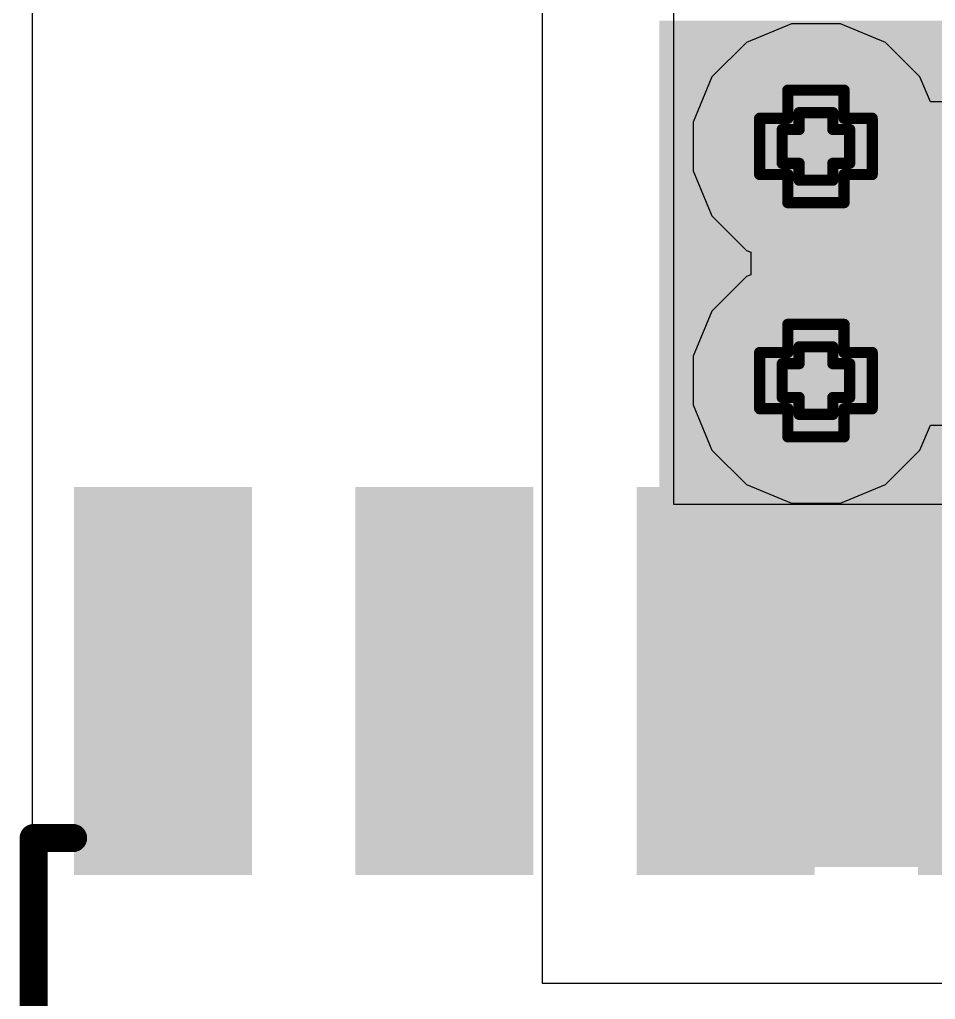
# Model space of a CAD drawing. Header units: inches. Extents: x -4 to 5258, y -4 to 5281.
# Drawn here: x 90.606 to 94.741, y 86.299 to 90.724 of the extents above; entities that cross this region are included whole.
import ezdxf

# ---------------------------------------------------------------- set-up
doc = ezdxf.new("R2010")
doc.units = ezdxf.units.IN
for name, color, linetype in [('Bottom Layer', 5, 'Continuous'), ('Bottom Solder', 6, 'Continuous'), ('Drill Drawing', 1, 'Continuous'), ('Layer 1', 16, 'Continuous'), ('Layer 2', 76, 'Continuous'), ('Top Layer', 1, 'Continuous'), ('Top Overlay', 2, 'Continuous'), ('Top Paste', 8, 'Continuous'), ('Top Solder', 216, 'Continuous'), ('Via Holes', 16, 'Continuous')]:
    doc.layers.add(name, color=color, linetype=linetype)

# ---------------------------------------------------------------- blocks, each defined once
blk = doc.blocks.new('SOIC_8_11')
at = {"layer": 'Top Layer'}
for points in [[(3.475, 2.205), (3.475, 1.605), (1.925, 1.605), (1.925, 2.205)], [(3.475, 0.935), (3.475, 0.335), (1.925, 0.335), (1.925, 0.935)], [(3.475, -0.335), (3.475, -0.935), (1.925, -0.935), (1.925, -0.335)]]:
    blk.add_hatch(color=1, dxfattribs=at).paths.add_polyline_path(points)
at = {"layer": 'Top Paste'}
for points in [[(3.475, 2.205), (3.475, 1.605), (1.925, 1.605), (1.925, 2.205)], [(3.475, 0.935), (3.475, 0.335), (1.925, 0.335), (1.925, 0.935)], [(3.475, -0.335), (3.475, -0.935), (1.925, -0.935), (1.925, -0.335)]]:
    blk.add_hatch(color=8, dxfattribs=at).paths.add_polyline_path(points)
at = {"layer": 'Top Solder'}
for points in [[(3.5766, 2.3066), (3.5766, 1.5034), (1.8234, 1.5034), (1.8234, 2.3066)], [(3.5766, 1.0366), (3.5766, 0.2334), (1.8234, 0.2334), (1.8234, 1.0366)], [(3.5766, -0.2334), (3.5766, -1.0366), (1.8234, -1.0366), (1.8234, -0.2334)], [(3.5766, -1.5034), (3.5766, -2.3066), (1.8234, -2.3066), (1.8234, -1.5034)]]:
    blk.add_hatch(color=216, dxfattribs=at).paths.add_polyline_path(points)
at = {"layer": 'Top Overlay'}
for points in [[(-1.9906, 2.4892, 0.127, 0.127, 0), (1.9906, 2.4892, 0.127, 0.127, 0)], [(1.9906, 2.4892, 0.127, 0.127, 0), (1.9906, 2.3114, 0.127, 0.127, 0)]]:
    blk.add_lwpolyline(points, format="xyseb", dxfattribs=at)
for points in [[(1.9588, 2.4892, 0.0635, 0.0635, 1), (2.0223, 2.4892, 0.0635, 0.0635, 1)], [(1.9588, 2.4892, 0.0635, 0.0635, 1), (2.0223, 2.4892, 0.0635, 0.0635, 1)], [(1.9588, 2.3114, 0.0635, 0.0635, 1), (2.0223, 2.3114, 0.0635, 0.0635, 1)]]:
    blk.add_lwpolyline(points, format="xyseb", close=True, dxfattribs=at)

msp = doc.modelspace()

# ---------------------------------------------------------------- hatches: boundary and pattern name
at = {"layer": 'Bottom Layer'}
h = msp.add_hatch(color=5, dxfattribs=at)
edge = h.paths.add_edge_path()
edge.add_arc((94.2016, 90.1513), 0.3, 0, 360)
h = msp.add_hatch(color=5, dxfattribs=at)
edge = h.paths.add_edge_path()
edge.add_arc((94.2016, 89.0936), 0.3, 0, 360)
at = {"layer": 'Bottom Solder'}
h = msp.add_hatch(color=6, dxfattribs=at)
edge = h.paths.add_edge_path()
edge.add_arc((94.2016, 90.1513), 0.4016, 0, 360)
h = msp.add_hatch(color=6, dxfattribs=at)
edge = h.paths.add_edge_path()
edge.add_arc((94.2016, 89.0936), 0.4016, 0, 360)
at = {"layer": 'Layer 1'}
h = msp.add_hatch(color=16, dxfattribs=at)
edge = h.paths.add_edge_path()
edge.add_arc((94.2016, 90.1513), 0.3, 0, 360)
h = msp.add_hatch(color=16, dxfattribs=at)
edge = h.paths.add_edge_path()
edge.add_arc((94.2016, 89.0936), 0.3, 0, 360)
at = {"layer": 'Layer 2'}
h = msp.add_hatch(color=76, dxfattribs=at)
edge = h.paths.add_edge_path()
edge.add_arc((94.2016, 90.1513), 0.3, 0, 360)
h = msp.add_hatch(color=76, dxfattribs=at)
edge = h.paths.add_edge_path()
edge.add_arc((94.2016, 89.0936), 0.3, 0, 360)
at = {"layer": 'Top Layer'}
msp.add_hatch(color=1, dxfattribs=at).paths.add_polyline_path([(98.3778, 90.7192), (93.4937, 90.7192), (93.4937, 86.897), (98.3778, 86.897)])
h = msp.add_hatch(color=1, dxfattribs=at)
edge = h.paths.add_edge_path()
edge.add_arc((94.2016, 90.1513), 0.3, 0, 360)
h = msp.add_hatch(color=1, dxfattribs=at)
edge = h.paths.add_edge_path()
edge.add_arc((94.2016, 89.0936), 0.3, 0, 360)
at = {"layer": 'Top Solder'}
h = msp.add_hatch(color=216, dxfattribs=at)
edge = h.paths.add_edge_path()
edge.add_arc((94.2016, 90.1513), 0.4016, 0, 360)
h = msp.add_hatch(color=216, dxfattribs=at)
edge = h.paths.add_edge_path()
edge.add_arc((94.2016, 89.0936), 0.4016, 0, 360)
at = {"layer": 'Via Holes'}
h = msp.add_hatch(color=7, dxfattribs=at)
edge = h.paths.add_edge_path()
edge.add_arc((94.2016, 90.1513), 0.15, 0, 360)
h = msp.add_hatch(color=7, dxfattribs=at)
edge = h.paths.add_edge_path()
edge.add_arc((94.2016, 89.0936), 0.15, 0, 360)

# ---------------------------------------------------------------- linework, layer by layer
at = {"layer": 'Drill Drawing'}
for points in [[(94.0746, 90.2783, 0.0508, 0.0508, 0), (94.0746, 90.4053, 0.0508, 0.0508, 0)], [(94.0746, 90.4053, 0.0508, 0.0508, 0), (94.3286, 90.4053, 0.0508, 0.0508, 0)], [(94.3286, 90.2783, 0.0508, 0.0508, 0), (94.3286, 90.4053, 0.0508, 0.0508, 0)], [(94.1254, 90.2275, 0.0508, 0.0508, 0), (94.1254, 90.3037, 0.0508, 0.0508, 0)], [(94.1254, 90.3037, 0.0508, 0.0508, 0), (94.2778, 90.3037, 0.0508, 0.0508, 0)], [(94.2778, 90.2275, 0.0508, 0.0508, 0), (94.2778, 90.3037, 0.0508, 0.0508, 0)], [(93.9476, 90.0243, 0.0508, 0.0508, 0), (93.9476, 90.2783, 0.0508, 0.0508, 0)], [(93.9476, 90.2783, 0.0508, 0.0508, 0), (94.0746, 90.2783, 0.0508, 0.0508, 0)], [(94.3286, 90.2783, 0.0508, 0.0508, 0), (94.4556, 90.2783, 0.0508, 0.0508, 0)], [(94.4556, 90.0243, 0.0508, 0.0508, 0), (94.4556, 90.2783, 0.0508, 0.0508, 0)], [(94.0492, 90.0751, 0.0508, 0.0508, 0), (94.0492, 90.2275, 0.0508, 0.0508, 0)], [(94.0492, 90.2275, 0.0508, 0.0508, 0), (94.1254, 90.2275, 0.0508, 0.0508, 0)], [(94.2778, 90.2275, 0.0508, 0.0508, 0), (94.354, 90.2275, 0.0508, 0.0508, 0)], [(94.354, 90.0751, 0.0508, 0.0508, 0), (94.354, 90.2275, 0.0508, 0.0508, 0)], [(94.0492, 90.0751, 0.0508, 0.0508, 0), (94.1254, 90.0751, 0.0508, 0.0508, 0)], [(94.1254, 89.9989, 0.0508, 0.0508, 0), (94.1254, 90.0751, 0.0508, 0.0508, 0)], [(94.2778, 90.0751, 0.0508, 0.0508, 0), (94.354, 90.0751, 0.0508, 0.0508, 0)], [(94.2778, 89.9989, 0.0508, 0.0508, 0), (94.2778, 90.0751, 0.0508, 0.0508, 0)], [(93.9476, 90.0243, 0.0508, 0.0508, 0), (94.0746, 90.0243, 0.0508, 0.0508, 0)], [(94.0746, 89.8973, 0.0508, 0.0508, 0), (94.0746, 90.0243, 0.0508, 0.0508, 0)], [(94.1254, 89.9989, 0.0508, 0.0508, 0), (94.2778, 89.9989, 0.0508, 0.0508, 0)], [(94.3286, 90.0243, 0.0508, 0.0508, 0), (94.4556, 90.0243, 0.0508, 0.0508, 0)], [(94.3286, 89.8973, 0.0508, 0.0508, 0), (94.3286, 90.0243, 0.0508, 0.0508, 0)], [(94.0746, 89.8973, 0.0508, 0.0508, 0), (94.3286, 89.8973, 0.0508, 0.0508, 0)], [(94.0746, 89.2206, 0.0508, 0.0508, 0), (94.0746, 89.3476, 0.0508, 0.0508, 0)], [(94.0746, 89.3476, 0.0508, 0.0508, 0), (94.3286, 89.3476, 0.0508, 0.0508, 0)], [(94.3286, 89.2206, 0.0508, 0.0508, 0), (94.3286, 89.3476, 0.0508, 0.0508, 0)], [(94.1254, 89.1698, 0.0508, 0.0508, 0), (94.1254, 89.246, 0.0508, 0.0508, 0)], [(94.1254, 89.246, 0.0508, 0.0508, 0), (94.2778, 89.246, 0.0508, 0.0508, 0)], [(94.2778, 89.1698, 0.0508, 0.0508, 0), (94.2778, 89.246, 0.0508, 0.0508, 0)], [(93.9476, 88.9666, 0.0508, 0.0508, 0), (93.9476, 89.2206, 0.0508, 0.0508, 0)], [(93.9476, 89.2206, 0.0508, 0.0508, 0), (94.0746, 89.2206, 0.0508, 0.0508, 0)], [(94.3286, 89.2206, 0.0508, 0.0508, 0), (94.4556, 89.2206, 0.0508, 0.0508, 0)], [(94.4556, 88.9666, 0.0508, 0.0508, 0), (94.4556, 89.2206, 0.0508, 0.0508, 0)], [(94.0492, 89.0174, 0.0508, 0.0508, 0), (94.0492, 89.1698, 0.0508, 0.0508, 0)], [(94.0492, 89.1698, 0.0508, 0.0508, 0), (94.1254, 89.1698, 0.0508, 0.0508, 0)], [(94.2778, 89.1698, 0.0508, 0.0508, 0), (94.354, 89.1698, 0.0508, 0.0508, 0)], [(94.354, 89.0174, 0.0508, 0.0508, 0), (94.354, 89.1698, 0.0508, 0.0508, 0)], [(94.0492, 89.0174, 0.0508, 0.0508, 0), (94.1254, 89.0174, 0.0508, 0.0508, 0)], [(94.1254, 88.9412, 0.0508, 0.0508, 0), (94.1254, 89.0174, 0.0508, 0.0508, 0)], [(94.2778, 89.0174, 0.0508, 0.0508, 0), (94.354, 89.0174, 0.0508, 0.0508, 0)], [(94.2778, 88.9412, 0.0508, 0.0508, 0), (94.2778, 89.0174, 0.0508, 0.0508, 0)], [(93.9476, 88.9666, 0.0508, 0.0508, 0), (94.0746, 88.9666, 0.0508, 0.0508, 0)], [(94.0746, 88.8396, 0.0508, 0.0508, 0), (94.0746, 88.9666, 0.0508, 0.0508, 0)], [(94.1254, 88.9412, 0.0508, 0.0508, 0), (94.2778, 88.9412, 0.0508, 0.0508, 0)], [(94.3286, 88.9666, 0.0508, 0.0508, 0), (94.4556, 88.9666, 0.0508, 0.0508, 0)], [(94.3286, 88.8396, 0.0508, 0.0508, 0), (94.3286, 88.9666, 0.0508, 0.0508, 0)], [(94.0746, 88.8396, 0.0508, 0.0508, 0), (94.3286, 88.8396, 0.0508, 0.0508, 0)]]:
    msp.add_lwpolyline(points, format="xyseb", dxfattribs=at)
for points in [[(94.0619, 90.4053, 0.0254, 0.0254, 1), (94.0873, 90.4053, 0.0254, 0.0254, 1)], [(94.0619, 90.4053, 0.0254, 0.0254, 1), (94.0873, 90.4053, 0.0254, 0.0254, 1)], [(94.3159, 90.4053, 0.0254, 0.0254, 1), (94.3413, 90.4053, 0.0254, 0.0254, 1)], [(94.3159, 90.4053, 0.0254, 0.0254, 1), (94.3413, 90.4053, 0.0254, 0.0254, 1)], [(94.1127, 90.3037, 0.0254, 0.0254, 1), (94.1381, 90.3037, 0.0254, 0.0254, 1)], [(94.1127, 90.3037, 0.0254, 0.0254, 1), (94.1381, 90.3037, 0.0254, 0.0254, 1)], [(94.2651, 90.3037, 0.0254, 0.0254, 1), (94.2905, 90.3037, 0.0254, 0.0254, 1)], [(94.2651, 90.3037, 0.0254, 0.0254, 1), (94.2905, 90.3037, 0.0254, 0.0254, 1)], [(93.9349, 90.2783, 0.0254, 0.0254, 1), (93.9603, 90.2783, 0.0254, 0.0254, 1)], [(93.9349, 90.2783, 0.0254, 0.0254, 1), (93.9603, 90.2783, 0.0254, 0.0254, 1)], [(94.0619, 90.2783, 0.0254, 0.0254, 1), (94.0873, 90.2783, 0.0254, 0.0254, 1)], [(94.0619, 90.2783, 0.0254, 0.0254, 1), (94.0873, 90.2783, 0.0254, 0.0254, 1)], [(94.3159, 90.2783, 0.0254, 0.0254, 1), (94.3413, 90.2783, 0.0254, 0.0254, 1)], [(94.3159, 90.2783, 0.0254, 0.0254, 1), (94.3413, 90.2783, 0.0254, 0.0254, 1)], [(94.4429, 90.2783, 0.0254, 0.0254, 1), (94.4683, 90.2783, 0.0254, 0.0254, 1)], [(94.4429, 90.2783, 0.0254, 0.0254, 1), (94.4683, 90.2783, 0.0254, 0.0254, 1)], [(94.0365, 90.2275, 0.0254, 0.0254, 1), (94.0619, 90.2275, 0.0254, 0.0254, 1)], [(94.0365, 90.2275, 0.0254, 0.0254, 1), (94.0619, 90.2275, 0.0254, 0.0254, 1)], [(94.1127, 90.2275, 0.0254, 0.0254, 1), (94.1381, 90.2275, 0.0254, 0.0254, 1)], [(94.1127, 90.2275, 0.0254, 0.0254, 1), (94.1381, 90.2275, 0.0254, 0.0254, 1)], [(94.2651, 90.2275, 0.0254, 0.0254, 1), (94.2905, 90.2275, 0.0254, 0.0254, 1)], [(94.2651, 90.2275, 0.0254, 0.0254, 1), (94.2905, 90.2275, 0.0254, 0.0254, 1)], [(94.3413, 90.2275, 0.0254, 0.0254, 1), (94.3667, 90.2275, 0.0254, 0.0254, 1)], [(94.3413, 90.2275, 0.0254, 0.0254, 1), (94.3667, 90.2275, 0.0254, 0.0254, 1)], [(94.0365, 90.0751, 0.0254, 0.0254, 1), (94.0619, 90.0751, 0.0254, 0.0254, 1)], [(94.0365, 90.0751, 0.0254, 0.0254, 1), (94.0619, 90.0751, 0.0254, 0.0254, 1)], [(94.1127, 90.0751, 0.0254, 0.0254, 1), (94.1381, 90.0751, 0.0254, 0.0254, 1)], [(94.1127, 90.0751, 0.0254, 0.0254, 1), (94.1381, 90.0751, 0.0254, 0.0254, 1)], [(94.2651, 90.0751, 0.0254, 0.0254, 1), (94.2905, 90.0751, 0.0254, 0.0254, 1)], [(94.2651, 90.0751, 0.0254, 0.0254, 1), (94.2905, 90.0751, 0.0254, 0.0254, 1)], [(94.3413, 90.0751, 0.0254, 0.0254, 1), (94.3667, 90.0751, 0.0254, 0.0254, 1)], [(94.3413, 90.0751, 0.0254, 0.0254, 1), (94.3667, 90.0751, 0.0254, 0.0254, 1)], [(93.9349, 90.0243, 0.0254, 0.0254, 1), (93.9603, 90.0243, 0.0254, 0.0254, 1)], [(93.9349, 90.0243, 0.0254, 0.0254, 1), (93.9603, 90.0243, 0.0254, 0.0254, 1)], [(94.0619, 90.0243, 0.0254, 0.0254, 1), (94.0873, 90.0243, 0.0254, 0.0254, 1)], [(94.0619, 90.0243, 0.0254, 0.0254, 1), (94.0873, 90.0243, 0.0254, 0.0254, 1)], [(94.1127, 89.9989, 0.0254, 0.0254, 1), (94.1381, 89.9989, 0.0254, 0.0254, 1)], [(94.1127, 89.9989, 0.0254, 0.0254, 1), (94.1381, 89.9989, 0.0254, 0.0254, 1)], [(94.2651, 89.9989, 0.0254, 0.0254, 1), (94.2905, 89.9989, 0.0254, 0.0254, 1)], [(94.2651, 89.9989, 0.0254, 0.0254, 1), (94.2905, 89.9989, 0.0254, 0.0254, 1)], [(94.3159, 90.0243, 0.0254, 0.0254, 1), (94.3413, 90.0243, 0.0254, 0.0254, 1)], [(94.3159, 90.0243, 0.0254, 0.0254, 1), (94.3413, 90.0243, 0.0254, 0.0254, 1)], [(94.4429, 90.0243, 0.0254, 0.0254, 1), (94.4683, 90.0243, 0.0254, 0.0254, 1)], [(94.4429, 90.0243, 0.0254, 0.0254, 1), (94.4683, 90.0243, 0.0254, 0.0254, 1)], [(94.0619, 89.8973, 0.0254, 0.0254, 1), (94.0873, 89.8973, 0.0254, 0.0254, 1)], [(94.0619, 89.8973, 0.0254, 0.0254, 1), (94.0873, 89.8973, 0.0254, 0.0254, 1)], [(94.3159, 89.8973, 0.0254, 0.0254, 1), (94.3413, 89.8973, 0.0254, 0.0254, 1)], [(94.3159, 89.8973, 0.0254, 0.0254, 1), (94.3413, 89.8973, 0.0254, 0.0254, 1)], [(94.0619, 89.3476, 0.0254, 0.0254, 1), (94.0873, 89.3476, 0.0254, 0.0254, 1)], [(94.0619, 89.3476, 0.0254, 0.0254, 1), (94.0873, 89.3476, 0.0254, 0.0254, 1)], [(94.3159, 89.3476, 0.0254, 0.0254, 1), (94.3413, 89.3476, 0.0254, 0.0254, 1)], [(94.3159, 89.3476, 0.0254, 0.0254, 1), (94.3413, 89.3476, 0.0254, 0.0254, 1)], [(94.1127, 89.246, 0.0254, 0.0254, 1), (94.1381, 89.246, 0.0254, 0.0254, 1)], [(94.1127, 89.246, 0.0254, 0.0254, 1), (94.1381, 89.246, 0.0254, 0.0254, 1)], [(94.2651, 89.246, 0.0254, 0.0254, 1), (94.2905, 89.246, 0.0254, 0.0254, 1)], [(94.2651, 89.246, 0.0254, 0.0254, 1), (94.2905, 89.246, 0.0254, 0.0254, 1)], [(93.9349, 89.2206, 0.0254, 0.0254, 1), (93.9603, 89.2206, 0.0254, 0.0254, 1)], [(93.9349, 89.2206, 0.0254, 0.0254, 1), (93.9603, 89.2206, 0.0254, 0.0254, 1)], [(94.0619, 89.2206, 0.0254, 0.0254, 1), (94.0873, 89.2206, 0.0254, 0.0254, 1)], [(94.0619, 89.2206, 0.0254, 0.0254, 1), (94.0873, 89.2206, 0.0254, 0.0254, 1)], [(94.3159, 89.2206, 0.0254, 0.0254, 1), (94.3413, 89.2206, 0.0254, 0.0254, 1)], [(94.3159, 89.2206, 0.0254, 0.0254, 1), (94.3413, 89.2206, 0.0254, 0.0254, 1)], [(94.4429, 89.2206, 0.0254, 0.0254, 1), (94.4683, 89.2206, 0.0254, 0.0254, 1)], [(94.4429, 89.2206, 0.0254, 0.0254, 1), (94.4683, 89.2206, 0.0254, 0.0254, 1)], [(94.0365, 89.1698, 0.0254, 0.0254, 1), (94.0619, 89.1698, 0.0254, 0.0254, 1)], [(94.0365, 89.1698, 0.0254, 0.0254, 1), (94.0619, 89.1698, 0.0254, 0.0254, 1)], [(94.1127, 89.1698, 0.0254, 0.0254, 1), (94.1381, 89.1698, 0.0254, 0.0254, 1)], [(94.1127, 89.1698, 0.0254, 0.0254, 1), (94.1381, 89.1698, 0.0254, 0.0254, 1)], [(94.2651, 89.1698, 0.0254, 0.0254, 1), (94.2905, 89.1698, 0.0254, 0.0254, 1)], [(94.2651, 89.1698, 0.0254, 0.0254, 1), (94.2905, 89.1698, 0.0254, 0.0254, 1)], [(94.3413, 89.1698, 0.0254, 0.0254, 1), (94.3667, 89.1698, 0.0254, 0.0254, 1)], [(94.3413, 89.1698, 0.0254, 0.0254, 1), (94.3667, 89.1698, 0.0254, 0.0254, 1)], [(94.0365, 89.0174, 0.0254, 0.0254, 1), (94.0619, 89.0174, 0.0254, 0.0254, 1)], [(94.0365, 89.0174, 0.0254, 0.0254, 1), (94.0619, 89.0174, 0.0254, 0.0254, 1)], [(94.1127, 89.0174, 0.0254, 0.0254, 1), (94.1381, 89.0174, 0.0254, 0.0254, 1)], [(94.1127, 89.0174, 0.0254, 0.0254, 1), (94.1381, 89.0174, 0.0254, 0.0254, 1)], [(94.2651, 89.0174, 0.0254, 0.0254, 1), (94.2905, 89.0174, 0.0254, 0.0254, 1)], [(94.2651, 89.0174, 0.0254, 0.0254, 1), (94.2905, 89.0174, 0.0254, 0.0254, 1)], [(94.3413, 89.0174, 0.0254, 0.0254, 1), (94.3667, 89.0174, 0.0254, 0.0254, 1)], [(94.3413, 89.0174, 0.0254, 0.0254, 1), (94.3667, 89.0174, 0.0254, 0.0254, 1)], [(93.9349, 88.9666, 0.0254, 0.0254, 1), (93.9603, 88.9666, 0.0254, 0.0254, 1)], [(93.9349, 88.9666, 0.0254, 0.0254, 1), (93.9603, 88.9666, 0.0254, 0.0254, 1)], [(94.0619, 88.9666, 0.0254, 0.0254, 1), (94.0873, 88.9666, 0.0254, 0.0254, 1)], [(94.0619, 88.9666, 0.0254, 0.0254, 1), (94.0873, 88.9666, 0.0254, 0.0254, 1)], [(94.1127, 88.9412, 0.0254, 0.0254, 1), (94.1381, 88.9412, 0.0254, 0.0254, 1)], [(94.1127, 88.9412, 0.0254, 0.0254, 1), (94.1381, 88.9412, 0.0254, 0.0254, 1)], [(94.2651, 88.9412, 0.0254, 0.0254, 1), (94.2905, 88.9412, 0.0254, 0.0254, 1)], [(94.2651, 88.9412, 0.0254, 0.0254, 1), (94.2905, 88.9412, 0.0254, 0.0254, 1)], [(94.3159, 88.9666, 0.0254, 0.0254, 1), (94.3413, 88.9666, 0.0254, 0.0254, 1)], [(94.3159, 88.9666, 0.0254, 0.0254, 1), (94.3413, 88.9666, 0.0254, 0.0254, 1)], [(94.4429, 88.9666, 0.0254, 0.0254, 1), (94.4683, 88.9666, 0.0254, 0.0254, 1)], [(94.4429, 88.9666, 0.0254, 0.0254, 1), (94.4683, 88.9666, 0.0254, 0.0254, 1)], [(94.0619, 88.8396, 0.0254, 0.0254, 1), (94.0873, 88.8396, 0.0254, 0.0254, 1)], [(94.0619, 88.8396, 0.0254, 0.0254, 1), (94.0873, 88.8396, 0.0254, 0.0254, 1)], [(94.3159, 88.8396, 0.0254, 0.0254, 1), (94.3413, 88.8396, 0.0254, 0.0254, 1)], [(94.3159, 88.8396, 0.0254, 0.0254, 1), (94.3413, 88.8396, 0.0254, 0.0254, 1)]]:
    msp.add_lwpolyline(points, format="xyseb", close=True, dxfattribs=at)
at = {"layer": 'Layer 1'}
for p, q in [((94.0914, 90.7053), (93.8878, 90.6209)), ((94.3118, 90.7053), (94.0914, 90.7053)), ((94.5154, 90.6209), (94.3118, 90.7053)), ((93.8878, 90.6209), (93.7319, 90.4651)), ((94.6713, 90.4651), (94.5154, 90.6209)), ((93.7319, 90.4651), (93.6476, 90.2615)), ((94.7181, 90.352), (94.6713, 90.4651)), ((94.8281, 90.352), (94.7181, 90.352)), ((93.6476, 90.2615), (93.6476, 90.0411)), ((93.6476, 90.0411), (93.7319, 89.8374)), ((93.7319, 89.8374), (93.8878, 89.6816)), ((93.8878, 89.6816), (93.908, 89.6732)), ((93.908, 89.6732), (93.908, 89.5716)), ((93.908, 89.5716), (93.8878, 89.5632)), ((93.8878, 89.5632), (93.7319, 89.4074)), ((93.7319, 89.4074), (93.6476, 89.2038)), ((93.6476, 89.2038), (93.6476, 88.9834)), ((93.6476, 88.9834), (93.7319, 88.7798)), ((94.6713, 88.7798), (94.7181, 88.8929)), ((94.7181, 88.8929), (94.8281, 88.8929)), ((93.7319, 88.7798), (93.8878, 88.6239)), ((94.5154, 88.6239), (94.6713, 88.7798)), ((93.8878, 88.6239), (94.0914, 88.5396)), ((94.3118, 88.5396), (94.5154, 88.6239)), ((94.0914, 88.5396), (94.3118, 88.5396))]:
    msp.add_line(p, q, dxfattribs=at)
at = {"layer": 'Layer 2'}
for p, q in [((90.6635, 83.4604), (90.6635, 96.3235)), ((93.5581, 90.8462), (93.5581, 88.5353)), ((93.5581, 88.5353), (95.3361, 88.5353))]:
    msp.add_line(p, q, dxfattribs=at)
at = {"layer": 'Top Layer'}
for p, q in [((90.6648, 83.63), (90.6648, 96.3248)), ((92.9654, 91.2371), (92.9654, 86.3721)), ((92.9654, 86.3721), (95.4472, 86.3721))]:
    msp.add_line(p, q, dxfattribs=at)

# ---------------------------------------------------------------- block references
at = {"rotation": 90}
msp.add_blockref('SOIC_8_11', (93.1587, 85.037), dxfattribs=at)

doc.saveas('drawing.dxf')
